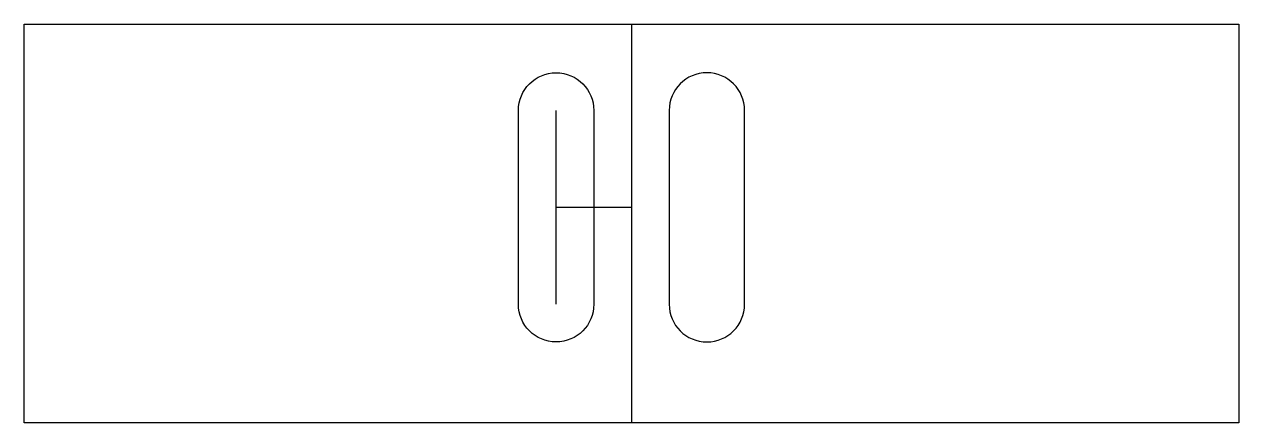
# Model space of a CAD drawing. Header units: millimetres. Extents: x -14.1 to 14.1, y -27.5 to -18.2.
import ezdxf

# ---------------------------------------------------------------- set-up
doc = ezdxf.new("R2010")
doc.units = ezdxf.units.MM
doc.layers.get('0').update_dxf_attribs({"linetype": 'CONTINUOUS'})

msp = doc.modelspace()

# ---------------------------------------------------------------- linework, layer by layer
for p, q in [((0, -18.25), (0, -27.5)), ((-1.75, -24.75), (-1.75, -20.25)), ((0, -22.5), (-1.75, -22.5))]:
    msp.add_line(p, q)
msp.add_lwpolyline([(14.092, -18.25), (14.092, -27.5), (-14.092, -27.5), (-14.092, -18.25)], close=True)
for points in [[(-0.875, -20.25), (-0.875, -24.75, -1), (-2.625, -24.75), (-2.625, -20.25, -1)], [(0.875, -20.25), (0.875, -24.75, 1), (2.625, -24.75), (2.625, -20.25, 1)]]:
    msp.add_lwpolyline(points, format="xyb", close=True)

doc.saveas('drawing.dxf')
